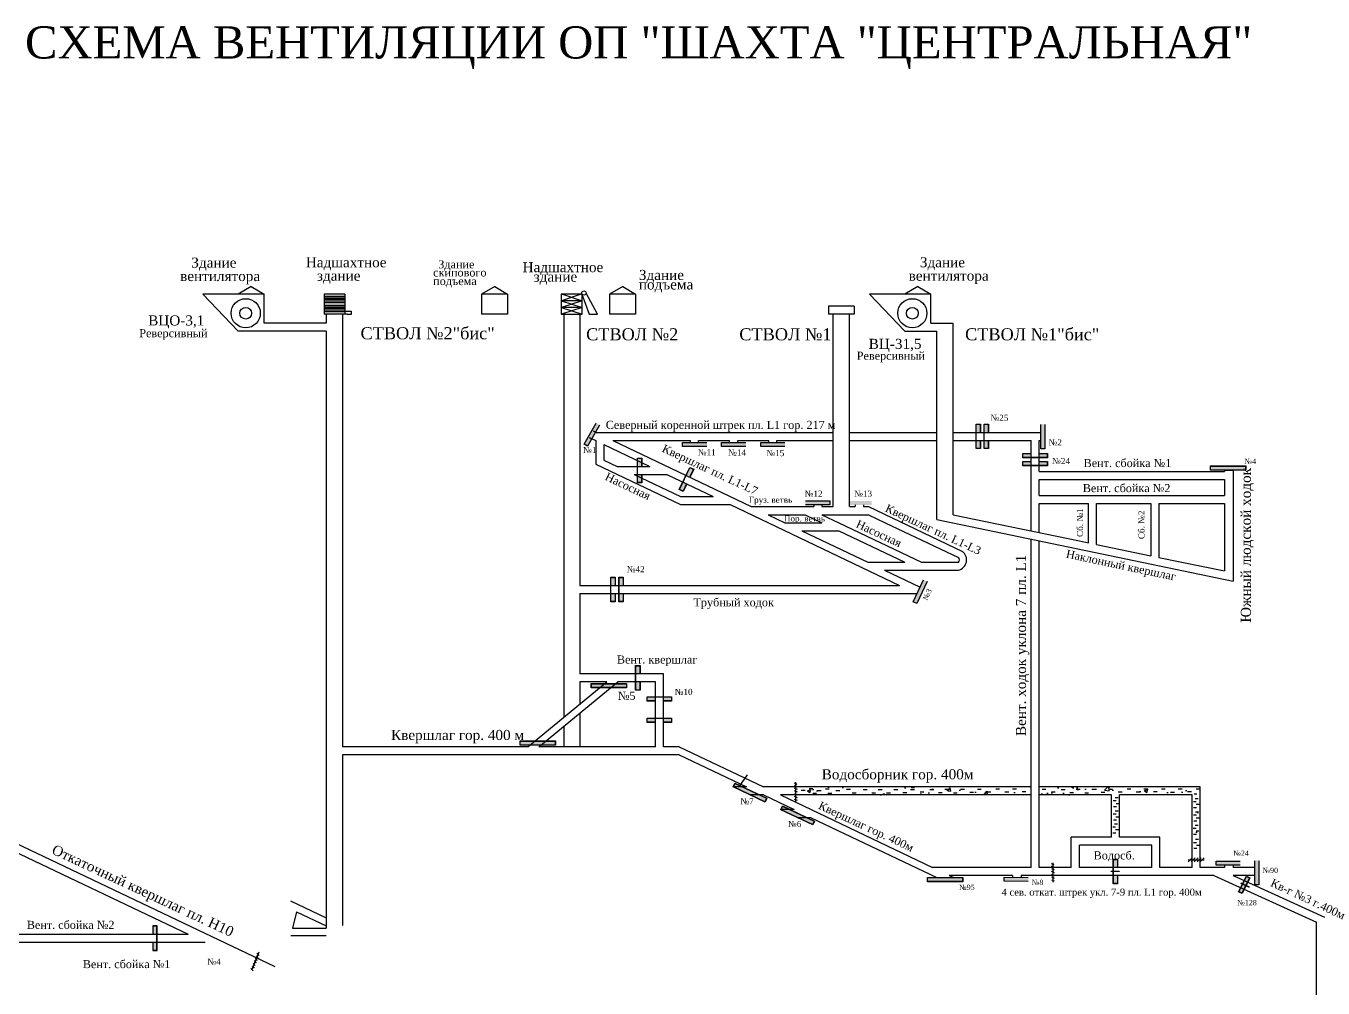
# Model space of a CAD drawing. Header units: millimetres. Extents: x -1215 to 289, y -425 to 439.
# Drawn here: x -702 to -58, y -39 to 439 of the extents above; entities that cross this region are included whole.
import ezdxf

# ---------------------------------------------------------------- set-up
doc = ezdxf.new("R2010")
doc.units = ezdxf.units.MM
for name, color, linetype in [('Двери', 7, 'Continuous'), ('название', 1, 'Continuous'), ('Номера перемычек', 7, 'Continuous'), ('Перемычки 01', 7, 'Continuous')]:
    doc.layers.add(name, color=color, linetype=linetype)
doc.styles.get("Standard").update_dxf_attribs({"font": 'TIMES.TTF', "height": 10})

msp = doc.modelspace()

# ---------------------------------------------------------------- hatches: boundary and pattern name
h = msp.add_hatch()
h.set_pattern_fill('AR-CONC', scale=0.1, style=0)
h.paths.add_polyline_path([(-202.56, 56.89), (-202.56, 60.89), (-316.53, 60.89), (-316.53, 57.39), (-316.03, 56.89)])
h.paths.add_polyline_path([(-162.56, 56.89), (-158.56, 56.89), (-122.56, 56.89), (-122.56, 24.73), (-119.06, 24.73), (-118.56, 25.23), (-118.56, 60.89), (-198.56, 60.89), (-198.56, 56.89)])
h = msp.add_hatch(color=256)
h.paths.add_polyline_path([(-158.74, 19.08), (-161.66, 19.08), (-161.66, 18.91), (-158.74, 18.91)])
h.paths.add_polyline_path([(-161.76, 19.08), (-162.7, 19.08), (-162.7, 18.91), (-161.76, 18.91)])
h = msp.add_hatch(color=256)
h.paths.add_polyline_path([(-93.95, 15.79), (-95.63, 16.62), (-99.46, 8.84), (-97.77, 8.02)])
h.paths.add_polyline_path([(-94.12, 15.74), (-95.57, 16.45), (-99.29, 8.9), (-97.83, 8.18)], flags=16)
for points in [[(-98.41, 13.23), (-98.47, 13.09), (-96.36, 12.11), (-96.3, 12.24)], [(-94.23, 11.12), (-94.17, 11.25), (-96.21, 12.2), (-96.27, 12.07)]]:
    msp.add_hatch(color=256).paths.add_polyline_path(points)
at = {"layer": 'Двери'}
h = msp.add_hatch(color=256, dxfattribs=at)
h.paths.add_polyline_path([(-227.68, 237.09), (-227.68, 241.19), (-229.88, 241.19), (-229.88, 237.09), (-229.78, 237.09), (-229.78, 241.09), (-227.78, 241.09), (-227.78, 237.09)])
h.paths.add_polyline_path([(-229.78, 233.09), (-229.78, 237.09), (-229.88, 237.09), (-229.88, 233.09)])
h.paths.add_polyline_path([(-227.68, 228.99), (-227.68, 233.09), (-227.78, 233.09), (-227.78, 229.09), (-229.78, 229.09), (-229.78, 233.09), (-229.88, 233.09), (-229.88, 228.99)])
h = msp.add_hatch(color=3, dxfattribs=at)
h.paths.add_polyline_path([(-227.78, 241.09), (-229.78, 241.09), (-229.78, 237.09), (-227.78, 237.09)])
h.paths.add_polyline_path([(-229.78, 229.09), (-227.78, 229.09), (-227.78, 233.09), (-229.78, 233.09)])
h = msp.add_hatch(color=256, dxfattribs=at)
h.paths.add_polyline_path([(-223.68, 237.09), (-223.68, 241.19), (-225.88, 241.19), (-225.88, 237.09), (-225.78, 237.09), (-225.78, 241.09), (-223.78, 241.09), (-223.78, 237.09)])
h.paths.add_polyline_path([(-225.78, 233.09), (-225.78, 237.09), (-225.88, 237.09), (-225.88, 233.09)])
h.paths.add_polyline_path([(-223.68, 228.99), (-223.68, 233.09), (-223.78, 233.09), (-223.78, 229.09), (-225.78, 229.09), (-225.78, 233.09), (-225.88, 233.09), (-225.88, 228.99)])
h = msp.add_hatch(color=3, dxfattribs=at)
h.paths.add_polyline_path([(-223.78, 241.09), (-225.78, 241.09), (-225.78, 237.09), (-223.78, 237.09)])
h.paths.add_polyline_path([(-225.78, 229.09), (-223.78, 229.09), (-223.78, 233.09), (-225.78, 233.09)])
h = msp.add_hatch(color=256, dxfattribs=at)
h.paths.add_polyline_path([(-202.56, 226.66), (-206.66, 226.66), (-206.66, 224.46), (-202.56, 224.46), (-202.56, 224.56), (-206.56, 224.56), (-206.56, 226.56), (-202.56, 226.56)])
h.paths.add_polyline_path([(-198.56, 224.56), (-202.56, 224.56), (-202.56, 224.46), (-198.56, 224.46)])
h.paths.add_polyline_path([(-194.46, 226.66), (-198.56, 226.66), (-198.56, 226.56), (-194.56, 226.56), (-194.56, 224.56), (-198.56, 224.56), (-198.56, 224.46), (-194.46, 224.46)])
h = msp.add_hatch(color=3, dxfattribs=at)
h.paths.add_polyline_path([(-206.56, 226.56), (-206.56, 224.56), (-202.56, 224.56), (-202.56, 226.56)])
h.paths.add_polyline_path([(-194.56, 224.56), (-194.56, 226.56), (-198.56, 226.56), (-198.56, 224.56)])
h = msp.add_hatch(color=256, dxfattribs=at)
h.paths.add_polyline_path([(-395.87, 220.18), (-395.87, 224.28), (-398.07, 224.28), (-398.07, 220.18), (-397.97, 220.18), (-397.97, 224.18), (-395.97, 224.18), (-395.97, 220.18)])
h.paths.add_polyline_path([(-397.97, 216.18), (-397.97, 220.18), (-398.07, 220.18), (-398.07, 216.18)])
h.paths.add_polyline_path([(-395.87, 212.08), (-395.87, 216.18), (-395.97, 216.18), (-395.97, 212.18), (-397.97, 212.18), (-397.97, 216.18), (-398.07, 216.18), (-398.07, 212.08)])
h = msp.add_hatch(color=3, dxfattribs=at)
h.paths.add_polyline_path([(-395.97, 224.18), (-397.97, 224.18), (-397.97, 220.18), (-395.97, 220.18)])
h.paths.add_polyline_path([(-397.97, 212.18), (-395.97, 212.18), (-395.97, 216.18), (-397.97, 216.18)])
h = msp.add_hatch(color=256, dxfattribs=at)
h.paths.add_polyline_path([(-371.84, 215.05), (-370.07, 218.75), (-372.06, 219.7), (-373.82, 216), (-373.73, 215.95), (-372.01, 219.57), (-370.21, 218.7), (-371.93, 215.09)])
h.paths.add_polyline_path([(-375.46, 212.34), (-373.73, 215.95), (-373.82, 216), (-375.55, 212.39)])
h.paths.add_polyline_path([(-375.33, 207.74), (-373.56, 211.44), (-373.65, 211.48), (-375.37, 207.87), (-377.18, 208.73), (-375.46, 212.34), (-375.55, 212.39), (-377.31, 208.69)])
h = msp.add_hatch(color=3, dxfattribs=at)
h.paths.add_polyline_path([(-370.21, 218.7), (-372.01, 219.57), (-373.73, 215.95), (-371.93, 215.09)])
h.paths.add_polyline_path([(-377.18, 208.73), (-375.37, 207.87), (-373.65, 211.48), (-375.46, 212.34)])
h = msp.add_hatch(color=256, dxfattribs=at)
h.paths.add_polyline_path([(-202.56, 222.66), (-206.66, 222.66), (-206.66, 220.46), (-202.56, 220.46), (-202.56, 220.56), (-206.56, 220.56), (-206.56, 222.56), (-202.56, 222.56)])
h.paths.add_polyline_path([(-198.56, 220.56), (-202.56, 220.56), (-202.56, 220.46), (-198.56, 220.46)])
h.paths.add_polyline_path([(-194.46, 222.66), (-198.56, 222.66), (-198.56, 222.56), (-194.56, 222.56), (-194.56, 220.56), (-198.56, 220.56), (-198.56, 220.46), (-194.46, 220.46)])
h = msp.add_hatch(color=3, dxfattribs=at)
h.paths.add_polyline_path([(-206.56, 222.56), (-206.56, 220.56), (-202.56, 220.56), (-202.56, 222.56)])
h.paths.add_polyline_path([(-194.56, 220.56), (-194.56, 222.56), (-198.56, 222.56), (-198.56, 220.56)])
h = msp.add_hatch(color=256, dxfattribs=at)
h.paths.add_polyline_path([(-409.05, 161.08), (-409.05, 165.18), (-411.25, 165.18), (-411.25, 161.08), (-411.15, 161.08), (-411.15, 165.08), (-409.15, 165.08), (-409.15, 161.08)])
h.paths.add_polyline_path([(-411.15, 157.08), (-411.15, 161.08), (-411.25, 161.08), (-411.25, 157.08)])
h.paths.add_polyline_path([(-409.05, 152.98), (-409.05, 157.08), (-409.15, 157.08), (-409.15, 153.08), (-411.15, 153.08), (-411.15, 157.08), (-411.25, 157.08), (-411.25, 152.98)])
h = msp.add_hatch(color=256, dxfattribs=at)
h.paths.add_polyline_path([(-409.05, 161.03), (-409.05, 165.13), (-411.25, 165.13), (-411.25, 161.03), (-411.15, 161.03), (-411.15, 165.03), (-409.15, 165.03), (-409.15, 161.03)])
h.paths.add_polyline_path([(-411.15, 157.03), (-411.15, 161.03), (-411.25, 161.03), (-411.25, 157.03)])
h.paths.add_polyline_path([(-409.05, 152.93), (-409.05, 157.03), (-409.15, 157.03), (-409.15, 153.03), (-411.15, 153.03), (-411.15, 157.03), (-411.25, 157.03), (-411.25, 152.93)])
h = msp.add_hatch(color=3, dxfattribs=at)
h.paths.add_polyline_path([(-409.15, 165.08), (-411.15, 165.08), (-411.15, 161.08), (-409.15, 161.08)])
h.paths.add_polyline_path([(-411.15, 153.08), (-409.15, 153.08), (-409.15, 157.08), (-411.15, 157.08)])
h = msp.add_hatch(color=3, dxfattribs=at)
h.paths.add_polyline_path([(-409.15, 165.03), (-411.15, 165.03), (-411.15, 161.03), (-409.15, 161.03)])
h.paths.add_polyline_path([(-411.15, 153.03), (-409.15, 153.03), (-409.15, 157.03), (-411.15, 157.03)])
h = msp.add_hatch(color=256, dxfattribs=at)
h.paths.add_polyline_path([(-405.05, 161.08), (-405.05, 165.18), (-407.25, 165.18), (-407.25, 161.08), (-407.15, 161.08), (-407.15, 165.08), (-405.15, 165.08), (-405.15, 161.08)])
h.paths.add_polyline_path([(-407.15, 157.08), (-407.15, 161.08), (-407.25, 161.08), (-407.25, 157.08)])
h.paths.add_polyline_path([(-405.05, 152.98), (-405.05, 157.08), (-405.15, 157.08), (-405.15, 153.08), (-407.15, 153.08), (-407.15, 157.08), (-407.25, 157.08), (-407.25, 152.98)])
h = msp.add_hatch(color=256, dxfattribs=at)
h.paths.add_polyline_path([(-405.05, 161.03), (-405.05, 165.13), (-407.25, 165.13), (-407.25, 161.03), (-407.15, 161.03), (-407.15, 165.03), (-405.15, 165.03), (-405.15, 161.03)])
h.paths.add_polyline_path([(-407.15, 157.03), (-407.15, 161.03), (-407.25, 161.03), (-407.25, 157.03)])
h.paths.add_polyline_path([(-405.05, 152.93), (-405.05, 157.03), (-405.15, 157.03), (-405.15, 153.03), (-407.15, 153.03), (-407.15, 157.03), (-407.25, 157.03), (-407.25, 152.93)])
h = msp.add_hatch(color=3, dxfattribs=at)
h.paths.add_polyline_path([(-405.15, 165.08), (-407.15, 165.08), (-407.15, 161.08), (-405.15, 161.08)])
h.paths.add_polyline_path([(-407.15, 153.08), (-405.15, 153.08), (-405.15, 157.08), (-407.15, 157.08)])
h = msp.add_hatch(color=3, dxfattribs=at)
h.paths.add_polyline_path([(-405.15, 165.03), (-407.15, 165.03), (-407.15, 161.03), (-405.15, 161.03)])
h.paths.add_polyline_path([(-407.15, 153.03), (-405.15, 153.03), (-405.15, 157.03), (-407.15, 157.03)])
h = msp.add_hatch(color=256, dxfattribs=at)
h.paths.add_polyline_path([(-396.72, 117.06), (-396.72, 121.16), (-398.92, 121.16), (-398.92, 117.06), (-398.82, 117.06), (-398.82, 121.06), (-396.82, 121.06), (-396.82, 117.06)])
h.paths.add_polyline_path([(-398.82, 113.06), (-398.82, 117.06), (-398.92, 117.06), (-398.92, 113.06)])
h.paths.add_polyline_path([(-396.72, 108.96), (-396.72, 113.06), (-396.82, 113.06), (-396.82, 109.06), (-398.82, 109.06), (-398.82, 113.06), (-398.92, 113.06), (-398.92, 108.96)])
h = msp.add_hatch(color=3, dxfattribs=at)
h.paths.add_polyline_path([(-396.82, 121.06), (-398.82, 121.06), (-398.82, 117.06), (-396.82, 117.06)])
h.paths.add_polyline_path([(-398.82, 109.06), (-396.82, 109.06), (-396.82, 113.06), (-398.82, 113.06)])
h = msp.add_hatch(color=256, dxfattribs=at)
h.paths.add_polyline_path([(-385.13, 103.52), (-381.03, 103.52), (-381.03, 105.72), (-385.13, 105.72), (-385.13, 105.62), (-381.13, 105.62), (-381.13, 103.62), (-385.13, 103.62)])
h.paths.add_polyline_path([(-389.13, 105.62), (-385.13, 105.62), (-385.13, 105.72), (-389.13, 105.72)])
h.paths.add_polyline_path([(-393.23, 103.52), (-389.13, 103.52), (-389.13, 103.62), (-393.13, 103.62), (-393.13, 105.62), (-389.13, 105.62), (-389.13, 105.72), (-393.23, 105.72)])
h = msp.add_hatch(color=3, dxfattribs=at)
h.paths.add_polyline_path([(-381.13, 103.62), (-381.13, 105.62), (-385.13, 105.62), (-385.13, 103.62)])
h.paths.add_polyline_path([(-393.13, 105.62), (-393.13, 103.62), (-389.13, 103.62), (-389.13, 105.62)])
h = msp.add_hatch(color=256, dxfattribs=at)
h.paths.add_polyline_path([(-385.13, 92.92), (-381.03, 92.92), (-381.03, 95.12), (-385.13, 95.12), (-385.13, 95.02), (-381.13, 95.02), (-381.13, 93.02), (-385.13, 93.02)])
h.paths.add_polyline_path([(-389.13, 95.02), (-385.13, 95.02), (-385.13, 95.12), (-389.13, 95.12)])
h.paths.add_polyline_path([(-393.23, 92.92), (-389.13, 92.92), (-389.13, 93.02), (-393.13, 93.02), (-393.13, 95.02), (-389.13, 95.02), (-389.13, 95.12), (-393.23, 95.12)])
h = msp.add_hatch(color=3, dxfattribs=at)
h.paths.add_polyline_path([(-381.13, 93.02), (-381.13, 95.02), (-385.13, 95.02), (-385.13, 93.02)])
h.paths.add_polyline_path([(-393.13, 95.02), (-393.13, 93.02), (-389.13, 93.02), (-389.13, 95.02)])
h = msp.add_hatch(color=256, dxfattribs=at)
h.paths.add_polyline_path([(-159.56, 20.86), (-159.56, 24.96), (-161.76, 24.96), (-161.76, 20.86), (-161.66, 20.86), (-161.66, 24.86), (-159.66, 24.86), (-159.66, 20.86)])
h.paths.add_polyline_path([(-161.66, 16.86), (-161.66, 20.86), (-161.76, 20.86), (-161.76, 16.86)])
h.paths.add_polyline_path([(-159.56, 12.76), (-159.56, 16.86), (-159.66, 16.86), (-159.66, 12.86), (-161.66, 12.86), (-161.66, 16.86), (-161.76, 16.86), (-161.76, 12.76)])
h = msp.add_hatch(color=3, dxfattribs=at)
h.paths.add_polyline_path([(-159.66, 24.86), (-161.66, 24.86), (-161.66, 20.86), (-159.66, 20.86)])
h.paths.add_polyline_path([(-161.66, 12.86), (-159.66, 12.86), (-159.66, 16.86), (-161.66, 16.86)])
h = msp.add_hatch(color=256, dxfattribs=at)
h.paths.add_polyline_path([(-638.72, -12.29), (-638.72, -8.19), (-636.52, -8.19), (-636.52, -12.29), (-636.62, -12.29), (-636.62, -8.29), (-638.62, -8.29), (-638.62, -12.29)])
h.paths.add_polyline_path([(-636.62, -16.29), (-636.62, -12.29), (-636.52, -12.29), (-636.52, -16.29)])
h.paths.add_polyline_path([(-638.72, -20.39), (-638.72, -16.29), (-638.62, -16.29), (-638.62, -20.29), (-636.62, -20.29), (-636.62, -16.29), (-636.52, -16.29), (-636.52, -20.39)])
h = msp.add_hatch(color=3, dxfattribs=at)
h.paths.add_polyline_path([(-638.62, -8.29), (-636.62, -8.29), (-636.62, -12.29), (-638.62, -12.29)])
h.paths.add_polyline_path([(-636.62, -20.29), (-638.62, -20.29), (-638.62, -16.29), (-636.62, -16.29)])
at = {"layer": 'Перемычки 01'}
h = msp.add_hatch(color=256, dxfattribs=at)
h.paths.add_polyline_path([(-422.76, 230.14), (-420.72, 233.7), (-420.81, 233.75), (-422.8, 230.28), (-424.53, 231.27), (-422.54, 234.75), (-422.63, 234.79), (-424.67, 231.24)])
h.paths.add_polyline_path([(-420.81, 233.75), (-420.72, 233.7), (-416.69, 240.73), (-418.6, 241.82), (-422.63, 234.79), (-422.54, 234.75), (-418.56, 241.69), (-416.83, 240.69)])
h = msp.add_hatch(color=3, dxfattribs=at)
h.paths.add_polyline_path([(-424.53, 231.27), (-422.8, 230.28), (-420.81, 233.75), (-422.54, 234.75)])
h.paths.add_polyline_path([(-418.82, 237.22), (-420.55, 238.22), (-422.54, 234.75), (-420.81, 233.75)])
h.paths.add_polyline_path([(-418.82, 237.22), (-416.83, 240.69), (-418.56, 241.69), (-420.55, 238.22)])
h = msp.add_hatch(color=256, dxfattribs=at)
h.paths.add_polyline_path([(-195.62, 228.87), (-195.62, 232.97), (-195.72, 232.97), (-195.72, 228.97), (-197.72, 228.97), (-197.72, 232.97), (-197.82, 232.97), (-197.82, 228.87)])
h.paths.add_polyline_path([(-195.72, 232.97), (-195.62, 232.97), (-195.62, 241.07), (-197.82, 241.07), (-197.82, 232.97), (-197.72, 232.97), (-197.72, 240.97), (-195.72, 240.97)])
h = msp.add_hatch(color=3, dxfattribs=at)
h.paths.add_polyline_path([(-197.72, 228.97), (-195.72, 228.97), (-195.72, 232.97), (-197.72, 232.97)])
h.paths.add_polyline_path([(-195.72, 236.97), (-197.72, 236.97), (-197.72, 232.97), (-195.72, 232.97)])
h.paths.add_polyline_path([(-195.72, 236.97), (-195.72, 240.97), (-197.72, 240.97), (-197.72, 236.97)])
h = msp.add_hatch(color=256, dxfattribs=at)
h.paths.add_polyline_path([(-375.74, 229.97), (-371.64, 229.97), (-371.64, 230.07), (-375.64, 230.07), (-375.64, 232.07), (-371.64, 232.07), (-371.64, 232.17), (-375.74, 232.17)])
h.paths.add_polyline_path([(-371.64, 230.07), (-371.64, 229.97), (-363.54, 229.97), (-363.54, 232.17), (-371.64, 232.17), (-371.64, 232.07), (-363.64, 232.07), (-363.64, 230.07)])
h = msp.add_hatch(color=3, dxfattribs=at)
h.paths.add_polyline_path([(-375.64, 232.07), (-375.64, 230.07), (-371.64, 230.07), (-371.64, 232.07)])
h.paths.add_polyline_path([(-367.64, 230.07), (-367.64, 232.07), (-371.64, 232.07), (-371.64, 230.07)])
h.paths.add_polyline_path([(-367.64, 230.07), (-363.64, 230.07), (-363.64, 232.07), (-367.64, 232.07)])
h = msp.add_hatch(color=256, dxfattribs=at)
h.paths.add_polyline_path([(-356.33, 229.97), (-352.23, 229.97), (-352.23, 230.07), (-356.23, 230.07), (-356.23, 232.07), (-352.23, 232.07), (-352.23, 232.17), (-356.33, 232.17)])
h.paths.add_polyline_path([(-352.23, 230.07), (-352.23, 229.97), (-344.13, 229.97), (-344.13, 232.17), (-352.23, 232.17), (-352.23, 232.07), (-344.23, 232.07), (-344.23, 230.07)])
h = msp.add_hatch(color=3, dxfattribs=at)
h.paths.add_polyline_path([(-356.23, 232.07), (-356.23, 230.07), (-352.23, 230.07), (-352.23, 232.07)])
h.paths.add_polyline_path([(-348.23, 230.07), (-348.23, 232.07), (-352.23, 232.07), (-352.23, 230.07)])
h.paths.add_polyline_path([(-348.23, 230.07), (-344.23, 230.07), (-344.23, 232.07), (-348.23, 232.07)])
h = msp.add_hatch(color=256, dxfattribs=at)
h.paths.add_polyline_path([(-336.92, 229.97), (-332.82, 229.97), (-332.82, 230.07), (-336.82, 230.07), (-336.82, 232.07), (-332.82, 232.07), (-332.82, 232.17), (-336.92, 232.17)])
h.paths.add_polyline_path([(-332.82, 230.07), (-332.82, 229.97), (-324.72, 229.97), (-324.72, 232.17), (-332.82, 232.17), (-332.82, 232.07), (-324.82, 232.07), (-324.82, 230.07)])
h = msp.add_hatch(color=3, dxfattribs=at)
h.paths.add_polyline_path([(-336.82, 232.07), (-336.82, 230.07), (-332.82, 230.07), (-332.82, 232.07)])
h.paths.add_polyline_path([(-328.82, 230.07), (-328.82, 232.07), (-332.82, 232.07), (-332.82, 230.07)])
h.paths.add_polyline_path([(-328.82, 230.07), (-324.82, 230.07), (-324.82, 232.07), (-328.82, 232.07)])
h = msp.add_hatch(color=256, dxfattribs=at)
h.paths.add_polyline_path([(-113.5, 220.37), (-113.5, 218.22), (-95.9, 218.22), (-95.9, 220.37)])
h.paths.add_polyline_path([(-96.02, 220.25), (-96.02, 218.35), (-113.37, 218.35), (-113.37, 220.25)], flags=16)
for points in [[(-113.37, 220.25), (-113.37, 218.35), (-96.02, 218.35), (-96.02, 220.25)], [(-420.87, 112.17), (-420.87, 110.27), (-403.53, 110.27), (-403.53, 112.17)], [(-456.19, 83.61), (-456.19, 81.71), (-438.84, 81.71), (-438.84, 83.61)], [(-349.57, 62.66), (-350.38, 60.95), (-334.7, 53.53), (-333.89, 55.25)], [(-325.9, 51.28), (-326.71, 49.57), (-311.03, 42.15), (-310.22, 43.86)], [(-253.9, 15.84), (-253.9, 13.94), (-236.56, 13.94), (-236.56, 15.84)], [(-99.29, 8.9), (-97.83, 8.18), (-94.12, 15.74), (-95.57, 16.45)]]:
    msp.add_hatch(color=3, dxfattribs=at).paths.add_polyline_path(points)
h = msp.add_hatch(color=256, dxfattribs=at)
h.paths.add_polyline_path([(-302.39, 203.11), (-306.49, 203.11), (-306.49, 203.01), (-302.49, 203.01), (-302.49, 201.01), (-306.49, 201.01), (-306.49, 200.91), (-302.39, 200.91)])
h.paths.add_polyline_path([(-306.49, 203.01), (-306.49, 203.11), (-314.59, 203.11), (-314.59, 200.91), (-306.49, 200.91), (-306.49, 201.01), (-314.49, 201.01), (-314.49, 203.01)])
h = msp.add_hatch(color=3, dxfattribs=at)
h.paths.add_polyline_path([(-302.49, 201.01), (-302.49, 203.01), (-306.49, 203.01), (-306.49, 201.01)])
h.paths.add_polyline_path([(-310.49, 203.01), (-310.49, 201.01), (-306.49, 201.01), (-306.49, 203.01)])
h.paths.add_polyline_path([(-310.49, 203.01), (-314.49, 203.01), (-314.49, 201.01), (-310.49, 201.01)])
h = msp.add_hatch(color=256, dxfattribs=at)
h.paths.add_polyline_path([(-281.65, 203), (-285.31, 203), (-285.31, 202.91), (-281.74, 202.91), (-281.74, 201.13), (-285.31, 201.13), (-285.31, 201.04), (-281.65, 201.04)])
h.paths.add_polyline_path([(-285.31, 202.91), (-285.31, 203), (-292.52, 203), (-292.52, 201.04), (-285.31, 201.04), (-285.31, 201.13), (-292.43, 201.13), (-292.43, 202.91)])
h = msp.add_hatch(color=3, dxfattribs=at)
h.paths.add_polyline_path([(-281.76, 201.13), (-281.76, 202.91), (-285.32, 202.91), (-285.32, 201.13)])
h.paths.add_polyline_path([(-288.88, 202.91), (-288.88, 201.13), (-285.32, 201.13), (-285.32, 202.91)])
h.paths.add_polyline_path([(-288.88, 202.91), (-292.45, 202.91), (-292.45, 201.13), (-288.88, 201.13)])
h = msp.add_hatch(color=256, dxfattribs=at)
h.paths.add_polyline_path([(-259.14, 151.88), (-257.44, 155.61), (-257.53, 155.65), (-259.19, 152.01), (-261.01, 152.84), (-259.35, 156.48), (-259.44, 156.52), (-261.14, 152.79)])
h.paths.add_polyline_path([(-257.53, 155.65), (-257.44, 155.61), (-254.07, 162.98), (-256.08, 163.89), (-259.44, 156.52), (-259.35, 156.48), (-256.03, 163.76), (-254.21, 162.93)])
h = msp.add_hatch(color=3, dxfattribs=at)
h.paths.add_polyline_path([(-261.01, 152.84), (-259.19, 152.01), (-257.53, 155.65), (-259.35, 156.48)])
h.paths.add_polyline_path([(-255.87, 159.29), (-257.69, 160.12), (-259.35, 156.48), (-257.53, 155.65)])
h.paths.add_polyline_path([(-255.87, 159.29), (-254.21, 162.93), (-256.03, 163.76), (-257.69, 160.12)])
h = msp.add_hatch(color=256, dxfattribs=at)
h.paths.add_polyline_path([(-421, 112.29), (-421, 110.14), (-403.4, 110.14), (-403.4, 112.29)])
h.paths.add_polyline_path([(-403.53, 112.17), (-403.53, 110.27), (-420.87, 110.27), (-420.87, 112.17)], flags=16)
h = msp.add_hatch(color=256, dxfattribs=at)
h.paths.add_polyline_path([(-456.32, 83.74), (-456.32, 81.59), (-438.72, 81.59), (-438.72, 83.74)])
h.paths.add_polyline_path([(-438.84, 83.61), (-438.84, 81.71), (-456.19, 81.71), (-456.19, 83.61)], flags=16)
h = msp.add_hatch(color=256, dxfattribs=at)
h.paths.add_polyline_path([(-349.63, 62.83), (-350.55, 60.89), (-334.64, 53.36), (-333.72, 55.31)])
h.paths.add_polyline_path([(-333.89, 55.25), (-334.7, 53.53), (-350.38, 60.95), (-349.57, 62.66)], flags=16)
h = msp.add_hatch(color=256, dxfattribs=at)
h.paths.add_polyline_path([(-325.96, 51.45), (-326.88, 49.5), (-310.97, 41.98), (-310.05, 43.92)])
h.paths.add_polyline_path([(-310.22, 43.86), (-311.03, 42.15), (-326.71, 49.57), (-325.9, 51.28)], flags=16)
h = msp.add_hatch(color=256, dxfattribs=at)
h.paths.add_polyline_path([(-110.77, 21.85), (-106.67, 21.85), (-106.67, 21.95), (-110.67, 21.95), (-110.67, 23.95), (-106.67, 23.95), (-106.67, 24.05), (-110.77, 24.05)])
h.paths.add_polyline_path([(-106.67, 21.95), (-106.67, 21.85), (-98.57, 21.84), (-98.57, 24.04), (-106.67, 24.05), (-106.67, 23.95), (-98.67, 23.94), (-98.67, 21.94)])
h = msp.add_hatch(color=3, dxfattribs=at)
h.paths.add_polyline_path([(-110.67, 23.95), (-110.67, 21.95), (-106.67, 21.95), (-106.67, 23.95)])
h.paths.add_polyline_path([(-102.67, 21.94), (-102.67, 23.94), (-106.67, 23.95), (-106.67, 21.95)])
h.paths.add_polyline_path([(-102.67, 21.94), (-98.67, 21.94), (-98.67, 23.94), (-102.67, 23.94)])
h = msp.add_hatch(color=256, dxfattribs=at)
h.paths.add_polyline_path([(-89.26, 12.14), (-89.26, 16.24), (-89.36, 16.24), (-89.36, 12.24), (-91.36, 12.24), (-91.36, 16.24), (-91.46, 16.24), (-91.46, 12.14)])
h.paths.add_polyline_path([(-89.36, 16.24), (-89.26, 16.24), (-89.26, 24.34), (-91.46, 24.34), (-91.46, 16.24), (-91.36, 16.24), (-91.36, 24.24), (-89.36, 24.24)])
h = msp.add_hatch(color=3, dxfattribs=at)
h.paths.add_polyline_path([(-91.36, 12.24), (-89.36, 12.24), (-89.36, 16.24), (-91.36, 16.24)])
h.paths.add_polyline_path([(-89.36, 20.24), (-91.36, 20.24), (-91.36, 16.24), (-89.36, 16.24)])
h.paths.add_polyline_path([(-89.36, 20.24), (-89.36, 24.24), (-91.36, 24.24), (-91.36, 20.24)])
h = msp.add_hatch(color=256, dxfattribs=at)
h.paths.add_polyline_path([(-254.03, 15.97), (-254.03, 13.82), (-236.43, 13.82), (-236.43, 15.97)])
h.paths.add_polyline_path([(-236.56, 15.84), (-236.56, 13.94), (-253.9, 13.94), (-253.9, 15.84)], flags=16)
h = msp.add_hatch(color=256, dxfattribs=at)
h.paths.add_polyline_path([(-216.06, 13.89), (-211.96, 13.88), (-211.96, 13.98), (-215.96, 13.99), (-215.96, 15.99), (-211.96, 15.98), (-211.96, 16.08), (-216.06, 16.09)])
h.paths.add_polyline_path([(-211.96, 13.98), (-211.96, 13.88), (-203.86, 13.87), (-203.86, 16.07), (-211.96, 16.08), (-211.96, 15.98), (-203.96, 15.97), (-203.96, 13.97)])
h = msp.add_hatch(color=3, dxfattribs=at)
h.paths.add_polyline_path([(-215.96, 15.99), (-215.96, 13.99), (-211.96, 13.98), (-211.96, 15.98)])
h.paths.add_polyline_path([(-207.96, 13.98), (-207.96, 15.98), (-211.96, 15.98), (-211.96, 13.98)])
h.paths.add_polyline_path([(-207.96, 13.98), (-203.96, 13.97), (-203.96, 15.97), (-207.96, 15.98)])

# ---------------------------------------------------------------- linework, layer by layer
for p, q in [((-589.77, 309.59), (-596.27, 305.82)), ((-589.77, 309.59), (-583.42, 305.82)), ((-468.91, 309.59), (-475.41, 305.82)), ((-468.91, 309.59), (-462.56, 305.82)), ((-405.33, 309.59), (-411.83, 305.82)), ((-405.33, 309.59), (-398.98, 305.82)), ((-258.72, 309.59), (-265.22, 305.82)), ((-258.72, 309.59), (-252.37, 305.82)), ((-583.42, 305.82), (-613.81, 305.82)), ((-613.81, 305.82), (-596.27, 287.32)), ((-583.42, 305.82), (-596.27, 305.82)), ((-583.42, 291.32), (-583.42, 305.82)), ((-543.46, 304.67), (-553.71, 304.67)), ((-543.46, 303.84), (-553.71, 303.84)), ((-543.46, 303.1), (-553.71, 303.1)), ((-543.41, 305.82), (-553.67, 305.82)), ((-553.67, 305.82), (-553.67, 295.82)), ((-543.41, 305.82), (-543.41, 295.82)), ((-462.56, 305.82), (-475.41, 305.82)), ((-475.41, 305.82), (-475.41, 295.82)), ((-462.56, 305.82), (-462.56, 295.82)), ((-425.6, 305.82), (-435.86, 305.82)), ((-435.86, 305.82), (-435.86, 295.82)), ((-435.77, 305.84), (-425.52, 302.52)), ((-425.52, 305.84), (-435.77, 302.52)), ((-425.6, 305.82), (-425.6, 295.82)), ((-425.6, 305.82), (-422.04, 295.81)), ((-417.87, 295.81), (-423.56, 306.31)), ((-411.83, 305.82), (-411.83, 295.82)), ((-398.98, 305.82), (-411.83, 305.82)), ((-398.98, 305.82), (-398.98, 295.82)), ((-252.37, 305.82), (-282.76, 305.82)), ((-282.76, 305.82), (-265.22, 287.32)), ((-252.37, 305.82), (-265.22, 305.82)), ((-252.37, 291.32), (-252.37, 305.82)), ((-543.46, 302.26), (-553.71, 302.26)), ((-543.46, 301.52), (-553.71, 301.52)), ((-543.46, 300.14), (-553.71, 300.14)), ((-543.46, 299.31), (-553.71, 299.31)), ((-543.46, 298.57), (-553.71, 298.57)), ((-543.46, 297.73), (-553.71, 297.73)), ((-543.46, 296.99), (-553.71, 296.99)), ((-540.05, 297.08), (-543.41, 297.08)), ((-540.05, 295.82), (-540.05, 297.08)), ((-425.52, 302.52), (-435.77, 302.52)), ((-425.52, 302.52), (-435.77, 299.18)), ((-435.77, 302.52), (-425.52, 299.18)), ((-425.52, 299.18), (-435.77, 299.18)), ((-435.77, 299.18), (-425.52, 295.84)), ((-425.52, 299.18), (-435.77, 295.84)), ((-290.33, 299.82), (-303.08, 299.82)), ((-303.08, 299.82), (-303.08, 295.82)), ((-290.33, 299.82), (-290.33, 295.82)), ((-552.56, 291.32), (-583.42, 291.32)), ((-556.56, 291.32), (-583.42, 291.32)), ((-542.21, 295.82), (-553.67, 295.82)), ((-553.67, 295.82), (-553.67, 295.82)), ((-552.56, 295.82), (-552.56, 291.32)), ((-544.56, 295.82), (-544.56, 80.89)), ((-542.21, 295.82), (-540.05, 295.82)), ((-462.56, 295.82), (-475.41, 295.82)), ((-475.41, 295.82), (-475.41, 295.82)), ((-435.86, 295.82), (-435.86, 295.82)), ((-435.86, 295.82), (-425.6, 295.82)), ((-434.56, 295.82), (-434.56, 95.59)), ((-426.56, 295.82), (-426.56, 161.03)), ((-422.04, 295.81), (-417.87, 295.81)), ((-398.98, 295.82), (-411.83, 295.82)), ((-411.83, 295.82), (-411.83, 295.82)), ((-290.5, 295.82), (-303.08, 295.82)), ((-290.33, 295.82), (-303.08, 295.82)), ((-300.74, 200.18), (-300.74, 295.82)), ((-292.74, 200.18), (-292.74, 295.82)), ((-252.37, 291.32), (-241.26, 291.32)), ((-241.26, 196.07), (-241.26, 291.32)), ((-552.56, 287.32), (-596.27, 287.32)), ((-552.56, 287.32), (-596.27, 287.32)), ((-552.56, 287.32), (-552.56, -9.34)), ((-265.22, 287.32), (-249.26, 287.32)), ((-249.26, 193.73), (-249.26, 287.32)), ((-421.94, 234.56), (-418.63, 232.97)), ((-420.06, 237.84), (-418.51, 237.09)), ((-418.63, 232.97), (-418.63, 221.23)), ((-418.51, 237.09), (-300.74, 237.09)), ((-410.17, 233.09), (-371.64, 233.09)), ((-410.17, 233.09), (-341.55, 200.18)), ((-371.64, 232.07), (-371.64, 233.09)), ((-367.64, 232.07), (-367.64, 233.09)), ((-367.64, 233.09), (-352.23, 233.09)), ((-352.23, 232.07), (-352.23, 233.09)), ((-348.23, 232.07), (-348.23, 233.09)), ((-348.23, 233.09), (-332.82, 233.09)), ((-332.82, 232.07), (-332.82, 233.09)), ((-328.82, 232.07), (-328.82, 233.09)), ((-328.82, 233.09), (-300.74, 233.09)), ((-292.74, 237.09), (-249.26, 237.09)), ((-292.74, 233.09), (-249.26, 233.09)), ((-241.26, 237.09), (-197.72, 237.09)), ((-241.26, 233.09), (-202.56, 233.09)), ((-202.56, 188.08), (-202.56, 233.09)), ((-198.56, 217.71), (-198.56, 233.09)), ((-198.56, 233.09), (-197.72, 233.09)), ((-414.63, 231.06), (-414.63, 223.32)), ((-414.63, 231.06), (-391.88, 220.18)), ((-418.63, 221.23), (-376.58, 201.18)), ((-414.63, 223.32), (-408.03, 220.18)), ((-408.03, 220.18), (-391.88, 220.18)), ((-399.65, 216.18), (-383.49, 216.18)), ((-399.65, 216.18), (-376.58, 205.18)), ((-383.49, 216.18), (-360.43, 205.18)), ((-198.56, 217.71), (-138.56, 217.71)), ((-198.56, 213.71), (-106.5, 213.71)), ((-198.56, 205.71), (-198.56, 213.71)), ((-138.56, 217.71), (-106.5, 217.71)), ((-106.57, 218.27), (-101.99, 218.27)), ((-106.5, 218.5), (-106.5, 217.71)), ((-106.5, 213.71), (-106.5, 205.71)), ((-102.13, 218.4), (-102.13, 163.17)), ((-198.56, 205.71), (-198.56, 208.18)), ((-106.5, 208.18), (-106.5, 205.71)), ((-376.58, 205.18), (-360.43, 205.18)), ((-376.58, 201.18), (-352.04, 201.18)), ((-352.04, 201.18), (-267.85, 161.03)), ((-341.55, 200.18), (-310.49, 200.18)), ((-310.49, 201.01), (-310.49, 200.18)), ((-306.49, 201.01), (-306.49, 200.18)), ((-306.49, 200.18), (-300.74, 200.18)), ((-292.74, 200.18), (-289.83, 200.18)), ((-289.83, 201.01), (-289.83, 200.18)), ((-285.83, 201.01), (-285.83, 200.18)), ((-285.83, 200.18), (-283.32, 200.18)), ((-283.32, 200.18), (-236.64, 177.92)), ((-198.56, 205.71), (-106.5, 205.71)), ((-198.56, 201.71), (-174, 201.71)), ((-198.56, 187.25), (-198.56, 201.71)), ((-174, 182.18), (-174, 201.72)), ((-170, 181.36), (-170, 201.71)), ((-170, 201.71), (-158.56, 201.71)), ((-158.56, 201.71), (-143.01, 201.71)), ((-143.01, 201.71), (-143.01, 175.78)), ((-139.01, 201.71), (-139.01, 174.95)), ((-139.01, 201.71), (-106.5, 201.71)), ((-106.5, 201.71), (-106.5, 168.24)), ((-333.17, 196.18), (-314.8, 196.18)), ((-333.17, 196.18), (-324.78, 192.18)), ((-314.8, 196.18), (-306.41, 192.18)), ((-306.41, 196.18), (-298.03, 192.18)), ((-306.41, 196.18), (-283.32, 196.18)), ((-283.32, 196.18), (-274.93, 192.18)), ((-249.26, 193.73), (-102.13, 163.17)), ((-241.26, 196.07), (-178.56, 183.12)), ((-202.56, 194.8), (-202.56, 196.18)), ((-198.56, 193.97), (-198.56, 196.18)), ((-324.78, 192.18), (-306.41, 192.18)), ((-316.39, 188.18), (-298.03, 188.18)), ((-316.39, 188.18), (-283.65, 172.56)), ((-298.03, 192.18), (-256.89, 172.56)), ((-298.03, 188.18), (-265.28, 172.56)), ((-274.93, 192.18), (-238.6, 174.85)), ((-202.56, 20.89), (-202.56, 184.03)), ((-198.56, 20.89), (-198.56, 183.2)), ((-178.56, 183.12), (-174, 182.18)), ((-170, 181.36), (-143.01, 175.78)), ((-139.01, 174.95), (-106.5, 168.24)), ((-283.65, 172.56), (-265.28, 172.56)), ((-275.26, 168.56), (-238.56, 168.56)), ((-275.26, 168.56), (-257.67, 160.17)), ((-256.89, 172.56), (-238.6, 172.56)), ((-426.56, 161.03), (-267.85, 161.03)), ((-426.56, 157.03), (-259.46, 157.03)), ((-426.56, 157.03), (-426.56, 117.06)), ((-426.56, 157.03), (-426.56, 155.18)), ((-259.46, 157.03), (-259.16, 156.89)), ((-385.13, 117.06), (-426.56, 117.06)), ((-385.13, 80.89), (-385.13, 117.06)), ((-452.5, 80.89), (-413.24, 113.06)), ((-446.96, 80.89), (-407.69, 113.06)), ((-426.56, 113.06), (-426.56, 102.14)), ((-413.24, 113.06), (-426.56, 113.06)), ((-389.13, 113.06), (-407.69, 113.06)), ((-389.13, 80.89), (-389.13, 113.06)), ((-426.56, 97.6), (-426.56, 80.89)), ((-426.56, 97.6), (-426.56, 94.96)), ((-434.56, 91.04), (-434.56, 80.89)), ((-434.56, 91.04), (-434.56, 90.62)), ((-452.5, 80.89), (-544.56, 80.89)), ((-389.13, 80.89), (-446.96, 80.89)), ((-377.34, 80.89), (-385.13, 80.89)), ((-377.34, 80.89), (-335.41, 60.89)), ((-377.34, 76.89), (-544.56, 76.89)), ((-544.56, 76.89), (-544.56, -7.94)), ((-377.34, 76.89), (-343.79, 60.89)), ((-343.79, 60.89), (-350.67, 60.89)), ((-202.56, 60.89), (-335.41, 60.89)), ((-320.26, 62.96), (-318.86, 62.35)), ((-320.19, 61.69), (-318.79, 61.08)), ((-320.16, 59.07), (-318.77, 58.46)), ((-320.14, 60.41), (-318.75, 59.8)), ((-319.49, 63.31), (-319.49, 53.67)), ((-316.7, 59.35), (-314.77, 59.35)), ((-312.82, 60.1), (-310.89, 60.1)), ((-308.7, 59.14), (-306.77, 59.14)), ((-304.68, 59.91), (-302.75, 59.91)), ((-299.48, 59.14), (-297.56, 59.14)), ((-294.12, 59.81), (-292.19, 59.81)), ((-291.34, 57.99), (-289.41, 57.99)), ((-285.88, 59.61), (-283.95, 59.61)), ((-281.7, 57.98), (-279.77, 57.98)), ((-278.44, 59.66), (-276.52, 59.66)), ((-270.7, 59.7), (-268.77, 59.7)), ((-266.16, 58.15), (-264.23, 58.15)), ((-262.34, 59.7), (-260.42, 59.7)), ((-257.66, 58.39), (-255.74, 58.39)), ((-252.75, 59.69), (-250.82, 59.69)), ((-248.57, 58.06), (-246.64, 58.06)), ((-245.31, 59.74), (-243.38, 59.74)), ((-241.14, 57.99), (-239.22, 57.99)), ((-237.56, 59.78), (-235.64, 59.78)), ((-233.03, 58.23), (-231.1, 58.23)), ((-229.21, 59.78), (-227.28, 59.78)), ((-224.53, 58.47), (-222.6, 58.47)), ((-220.08, 59.94), (-218.15, 59.94)), ((-215.54, 58.39), (-213.62, 58.39)), ((-211.72, 59.94), (-209.8, 59.94)), ((-207.04, 58.62), (-205.12, 58.62)), ((-118.56, 60.89), (-198.56, 60.89)), ((-197.11, 59.72), (-195.19, 59.72)), ((-192.43, 58.41), (-190.51, 58.41)), ((-187.52, 59.7), (-185.59, 59.7)), ((-183.34, 58.08), (-181.41, 58.08)), ((-180.08, 59.75), (-178.16, 59.75)), ((-175.92, 58.01), (-173.99, 58.01)), ((-172.34, 59.8), (-170.41, 59.8)), ((-167.8, 58.25), (-165.87, 58.25)), ((-163.98, 59.8), (-162.06, 59.8)), ((-159.3, 58.48), (-157.38, 58.48)), ((-154.85, 59.96), (-152.92, 59.96)), ((-150.31, 58.41), (-148.39, 58.41)), ((-146.5, 59.96), (-144.57, 59.96)), ((-141.82, 58.64), (-139.89, 58.64)), ((-137.81, 59.89), (-135.89, 59.89)), ((-133.28, 58.34), (-131.35, 58.34)), ((-129.46, 59.89), (-127.53, 59.89)), ((-124.78, 58.58), (-122.85, 58.58)), ((-120.56, 59.89), (-119.1, 59.89)), ((-118.56, 20.89), (-118.56, 60.89)), ((-335.41, 56.89), (-342.15, 56.89)), ((-335.41, 56.89), (-320.12, 49.6)), ((-202.56, 56.89), (-327.02, 56.89)), ((-327.02, 56.89), (-251.54, 20.89)), ((-320.11, 56.26), (-318.71, 55.65)), ((-320.11, 54.86), (-318.71, 54.25)), ((-320.09, 57.6), (-318.7, 56.99)), ((-311, 57.8), (-309.07, 57.8)), ((-303.43, 57.8), (-301.51, 57.8)), ((-274.28, 57.92), (-272.35, 57.92)), ((-162.56, 56.89), (-198.56, 56.89)), ((-162.56, 35.89), (-162.56, 56.89)), ((-161.7, 54.11), (-160.24, 54.11)), ((-160.75, 55.62), (-159.29, 55.62)), ((-160.34, 52.71), (-158.88, 52.71)), ((-122.56, 56.89), (-158.56, 56.89)), ((-158.56, 35.89), (-158.56, 56.89)), ((-122.56, 20.89), (-122.56, 56.89)), ((-121.95, 53.68), (-120.49, 53.68)), ((-121.62, 57.52), (-120.16, 57.52)), ((-120.99, 55.19), (-119.53, 55.19)), ((-120.59, 52.28), (-119.13, 52.28)), ((-320.12, 49.6), (-326.99, 49.6)), ((-311.73, 45.6), (-318.64, 45.6)), ((-311.73, 45.6), (-249.31, 15.83)), ((-161.76, 47.51), (-160.3, 47.51)), ((-161.55, 51.18), (-160.09, 51.18)), ((-160.81, 49.02), (-159.35, 49.02)), ((-160.4, 46.11), (-158.94, 46.11)), ((-121.85, 46.95), (-120.39, 46.95)), ((-121.8, 50.75), (-120.34, 50.75)), ((-120.9, 48.46), (-119.43, 48.46)), ((-120.49, 45.55), (-119.03, 45.55)), ((-162.01, 41.08), (-160.55, 41.08)), ((-161.61, 44.58), (-160.15, 44.58)), ((-161.06, 42.59), (-159.6, 42.59)), ((-160.65, 39.68), (-159.19, 39.68)), ((-121.99, 40.4), (-120.53, 40.4)), ((-121.7, 44.02), (-120.24, 44.02)), ((-121.04, 41.9), (-119.58, 41.9)), ((-120.63, 39), (-119.17, 39)), ((-710.58, 34.78), (-578.09, -28.41)), ((-182.56, 20.89), (-182.56, 35.89)), ((-162.56, 35.89), (-182.56, 35.89)), ((-161.87, 38.15), (-160.4, 38.15)), ((-138.56, 35.89), (-158.56, 35.89)), ((-138.56, 20.89), (-138.56, 35.89)), ((-121.84, 37.47), (-120.38, 37.47)), ((-121.81, 33.36), (-120.35, 33.36)), ((-120.86, 34.86), (-119.4, 34.86)), ((-711.48, 30.78), (-621.15, -12.3)), ((-178.56, 20.89), (-178.56, 31.89)), ((-142.56, 31.89), (-178.56, 31.89)), ((-142.56, 20.89), (-142.56, 31.89)), ((-121.67, 30.43), (-120.2, 30.43)), ((-120.45, 31.95), (-118.99, 31.95)), ((-202.56, 20.89), (-251.54, 20.89)), ((-182.56, 20.89), (-198.56, 20.89)), ((-192.57, 22.91), (-191.18, 22.3)), ((-192.5, 21.63), (-191.11, 21.02)), ((-192.46, 20.36), (-191.06, 19.75)), ((-191.8, 23.26), (-191.8, 13.61)), ((-142.56, 20.89), (-178.56, 20.89)), ((-122.56, 20.89), (-138.56, 20.89)), ((-106.5, 20.89), (-118.56, 20.89)), ((-106.5, 21.95), (-106.5, 20.89)), ((-102.13, 21.94), (-102.13, 20.89)), ((-91.36, 20.89), (-102.13, 20.89)), ((-243.15, 16.89), (-240.9, 15.82)), ((-211.79, 16.89), (-243.15, 16.89)), ((-211.79, 16.89), (-211.79, 15.98)), ((-111.77, 16.89), (-207.43, 16.89)), ((-207.43, 16.89), (-207.43, 15.98)), ((-192.48, 19.02), (-191.08, 18.41)), ((-192.42, 16.2), (-191.03, 15.59)), ((-192.42, 14.81), (-191.03, 14.2)), ((-192.41, 17.54), (-191.01, 16.93)), ((-111.77, 16.89), (-60.81, -6.36)), ((-102.13, 16.89), (-56.81, -3.79)), ((-91.36, 16.89), (-102.13, 16.89)), ((-570.37, 4.37), (-552.56, -4.12)), ((-567.3, -1.1), (-569.24, -9.34)), ((-567.3, -1.1), (-552.56, -8.12)), ((-60.81, -48.63), (-60.81, -6.36)), ((-744.08, -12.29), (-621.15, -12.3)), ((-569.24, -9.34), (-552.56, -9.34)), ((-736.6, -16.29), (-612.76, -16.31)), ((-570.08, -12.92), (-552.56, -12.93)), ((-586.03, -21.29), (-589.75, -30.19)), ((-588.4, -25.42), (-587.34, -26.52)), ((-587.86, -24.19), (-586.81, -25.29)), ((-587.41, -22.99), (-586.36, -24.09)), ((-586.98, -21.79), (-585.93, -22.89)), ((-589.97, -29.32), (-588.92, -30.42)), ((-589.43, -28.03), (-588.38, -29.13)), ((-588.9, -26.8), (-587.85, -27.9))]:
    msp.add_line(p, q)
at = {"color": 43, "true_color": 0xb8b86f}
msp.add_line((-343.46, 66.96), (-347.4, 61.45), dxfattribs=at)
at = {"color": 7}
for points in [[(-124.56, 23.73), (-122.56, 25.73)], [(-124.56, 24.73), (-116.56, 24.73)], [(-123.06, 23.73), (-121.06, 25.73)], [(-121.56, 23.73), (-119.56, 25.73)], [(-120.06, 23.73), (-118.06, 25.73)], [(-118.56, 23.73), (-116.56, 25.73)]]:
    msp.add_lwpolyline(points, dxfattribs=at)
for points in [[(-162.7, 19.08), (-158.74, 19.08), (-158.74, 18.91), (-162.7, 18.91)], [(-93.95, 15.79), (-97.77, 8.02), (-99.46, 8.84), (-95.63, 16.62)], [(-94.12, 15.74), (-97.83, 8.18), (-99.29, 8.9), (-95.57, 16.45)]]:
    msp.add_lwpolyline(points, close=True)
for centre, radius in [((-592.55, 296.27), 7.24), ((-424.6, 306.34), 1.04), ((-261.5, 296.27), 7.24), ((-592.55, 296.27), 2.91), ((-261.5, 296.27), 2.91)]:
    msp.add_circle(centre, radius)
for centre, radius, start, end in [((-239.64, 173.7), 1.55, 312.40661, 47.59339), ((-239.85, 173.7), 5.3, 284.0993, 52.75498)]:
    msp.add_arc(centre, radius, start, end)
at = {"layer": 'Двери'}
for p, q in [((-98.46, 13.09), (-94.23, 11.12)), ((-98.41, 13.23), (-94.17, 11.25))]:
    msp.add_line(p, q, dxfattribs=at)
for points in [[(-227.68, 233.09), (-227.68, 228.99), (-229.88, 228.99), (-229.88, 241.19), (-227.68, 241.19), (-227.68, 237.09)], [(-227.78, 233.09), (-227.78, 229.09), (-229.78, 229.09), (-229.78, 241.09), (-227.78, 241.09), (-227.78, 237.09)], [(-223.68, 233.09), (-223.68, 228.99), (-225.88, 228.99), (-225.88, 241.19), (-223.68, 241.19), (-223.68, 237.09)], [(-223.78, 233.09), (-223.78, 229.09), (-225.78, 229.09), (-225.78, 241.09), (-223.78, 241.09), (-223.78, 237.09)], [(-198.56, 226.66), (-194.46, 226.66), (-194.46, 224.46), (-206.66, 224.46), (-206.66, 226.66), (-202.56, 226.66)], [(-198.56, 226.56), (-194.56, 226.56), (-194.56, 224.56), (-206.56, 224.56), (-206.56, 226.56), (-202.56, 226.56)], [(-395.87, 216.18), (-395.87, 212.08), (-398.07, 212.08), (-398.07, 224.28), (-395.87, 224.28), (-395.87, 220.18)], [(-395.97, 216.18), (-395.97, 212.18), (-397.97, 212.18), (-397.97, 224.18), (-395.97, 224.18), (-395.97, 220.18)], [(-373.56, 211.44), (-375.33, 207.74), (-377.31, 208.69), (-372.06, 219.7), (-370.07, 218.75), (-371.84, 215.05)], [(-373.65, 211.48), (-375.37, 207.87), (-377.18, 208.73), (-372.01, 219.57), (-370.21, 218.7), (-371.93, 215.09)], [(-198.56, 222.66), (-194.46, 222.66), (-194.46, 220.46), (-206.66, 220.46), (-206.66, 222.66), (-202.56, 222.66)], [(-198.56, 222.56), (-194.56, 222.56), (-194.56, 220.56), (-206.56, 220.56), (-206.56, 222.56), (-202.56, 222.56)], [(-409.05, 157.08), (-409.05, 152.98), (-411.25, 152.98), (-411.25, 165.18), (-409.05, 165.18), (-409.05, 161.08)], [(-409.05, 157.03), (-409.05, 152.93), (-411.25, 152.93), (-411.25, 165.13), (-409.05, 165.13), (-409.05, 161.03)], [(-409.15, 157.08), (-409.15, 153.08), (-411.15, 153.08), (-411.15, 165.08), (-409.15, 165.08), (-409.15, 161.08)], [(-409.15, 157.03), (-409.15, 153.03), (-411.15, 153.03), (-411.15, 165.03), (-409.15, 165.03), (-409.15, 161.03)], [(-405.05, 157.08), (-405.05, 152.98), (-407.25, 152.98), (-407.25, 165.18), (-405.05, 165.18), (-405.05, 161.08)], [(-405.05, 157.03), (-405.05, 152.93), (-407.25, 152.93), (-407.25, 165.13), (-405.05, 165.13), (-405.05, 161.03)], [(-405.15, 157.08), (-405.15, 153.08), (-407.15, 153.08), (-407.15, 165.08), (-405.15, 165.08), (-405.15, 161.08)], [(-405.15, 157.03), (-405.15, 153.03), (-407.15, 153.03), (-407.15, 165.03), (-405.15, 165.03), (-405.15, 161.03)], [(-396.72, 113.06), (-396.72, 108.96), (-398.92, 108.96), (-398.92, 121.16), (-396.72, 121.16), (-396.72, 117.06)], [(-396.82, 113.06), (-396.82, 109.06), (-398.82, 109.06), (-398.82, 121.06), (-396.82, 121.06), (-396.82, 117.06)], [(-389.13, 103.52), (-393.23, 103.52), (-393.23, 105.72), (-381.03, 105.72), (-381.03, 103.52), (-385.13, 103.52)], [(-389.13, 103.62), (-393.13, 103.62), (-393.13, 105.62), (-381.13, 105.62), (-381.13, 103.62), (-385.13, 103.62)], [(-389.13, 92.92), (-393.23, 92.92), (-393.23, 95.12), (-381.03, 95.12), (-381.03, 92.92), (-385.13, 92.92)], [(-389.13, 93.02), (-393.13, 93.02), (-393.13, 95.02), (-381.13, 95.02), (-381.13, 93.02), (-385.13, 93.02)], [(-159.56, 16.86), (-159.56, 12.76), (-161.76, 12.76), (-161.76, 24.96), (-159.56, 24.96), (-159.56, 20.86)], [(-159.66, 16.86), (-159.66, 12.86), (-161.66, 12.86), (-161.66, 24.86), (-159.66, 24.86), (-159.66, 20.86)], [(-638.72, -16.29), (-638.72, -20.39), (-636.52, -20.39), (-636.52, -8.19), (-638.72, -8.19), (-638.72, -12.29)], [(-638.62, -16.29), (-638.62, -20.29), (-636.62, -20.29), (-636.62, -8.29), (-638.62, -8.29), (-638.62, -12.29)]]:
    msp.add_lwpolyline(points, dxfattribs=at)
at = {"layer": 'Перемычки 01'}
for points in [[(-416.83, 240.69), (-422.8, 230.28), (-424.53, 231.27), (-418.56, 241.69)], [(-195.72, 240.97), (-195.72, 228.97), (-197.72, 228.97), (-197.72, 240.97)], [(-363.64, 230.07), (-375.64, 230.07), (-375.64, 232.07), (-363.64, 232.07)], [(-344.23, 230.07), (-356.23, 230.07), (-356.23, 232.07), (-344.23, 232.07)], [(-324.82, 230.07), (-336.82, 230.07), (-336.82, 232.07), (-324.82, 232.07)], [(-314.49, 203.01), (-302.49, 203.01), (-302.49, 201.01), (-314.49, 201.01)], [(-254.21, 162.93), (-259.19, 152.01), (-261.01, 152.84), (-256.03, 163.76)], [(-98.67, 21.94), (-110.67, 21.95), (-110.67, 23.95), (-98.67, 23.94)], [(-89.36, 24.24), (-89.36, 12.24), (-91.36, 12.24), (-91.36, 24.24)], [(-203.96, 13.97), (-215.96, 13.99), (-215.96, 15.99), (-203.96, 15.97)]]:
    msp.add_lwpolyline(points, dxfattribs=at)
for points in [[(-113.5, 220.37), (-95.9, 220.37), (-95.9, 218.22), (-113.5, 218.22)], [(-113.37, 220.25), (-96.02, 220.25), (-96.02, 218.35), (-113.37, 218.35)], [(-421, 112.29), (-403.4, 112.29), (-403.4, 110.14), (-421, 110.14)], [(-420.87, 112.17), (-403.53, 112.17), (-403.53, 110.27), (-420.87, 110.27)], [(-456.32, 83.74), (-438.72, 83.74), (-438.72, 81.59), (-456.32, 81.59)], [(-456.19, 83.61), (-438.84, 83.61), (-438.84, 81.71), (-456.19, 81.71)], [(-349.63, 62.83), (-333.72, 55.31), (-334.64, 53.36), (-350.55, 60.89)], [(-349.57, 62.66), (-333.89, 55.25), (-334.7, 53.53), (-350.38, 60.95)], [(-325.96, 51.45), (-310.05, 43.92), (-310.97, 41.98), (-326.88, 49.5)], [(-325.9, 51.28), (-310.22, 43.86), (-311.03, 42.15), (-326.71, 49.57)], [(-254.03, 15.97), (-236.43, 15.97), (-236.43, 13.82), (-254.03, 13.82)], [(-253.9, 15.84), (-236.56, 15.84), (-236.56, 13.94), (-253.9, 13.94)]]:
    msp.add_lwpolyline(points, close=True, dxfattribs=at)

# ---------------------------------------------------------------- texts
for s, height, p in [('Здание', 5, (-619.56, 318.92)), ('Надшахтное', 5, (-562.7, 319.1)), ('Здание', 4, (-496.92, 318.57)), ('Здание', 5, (-257.76, 319.1)), ('вентилятора', 5, (-625.13, 312.25)), ('здание', 5, (-557.18, 312.43)), ('скипового', 4, (-499.45, 314.54)), ('Надшахтное', 5, (-455.05, 316.68)), ('Здание', 5, (-397.31, 312.81)), ('вентилятора', 5, (-263.34, 312.43)), ('подъема', 4, (-499.45, 310.27)), ('здание', 5, (-449.54, 311.95)), ('подъема', 5, (-397.33, 308.08)), ('ВЦО-3,1', 5, (-640.99, 290.2)), ('СТВОЛ №2"бис"', 6, (-535.54, 283.33)), ('Реверсивный', 4, (-645.41, 284.36)), ('СТВОЛ №2', 6, (-423.5, 282.81)), ('СТВОЛ №1', 6, (-347.42, 282.81)), ('ВЦ-31,5', 5, (-283.17, 278.56)), ('СТВОЛ №1"бис"', 6, (-235.31, 282.81)), ('Реверсивный', 4, (-289.1, 273.17)), ('Северный коренной штрек пл. L1 гор. 217 м', 4, (-413.75, 238.8)), ('Вент. сбойка №1', 4, (-176.43, 219.83)), ('Вент. сбойка №2', 4, (-176.86, 207.38)), ('Груз. ветвь', 3, (-342.7, 202.08)), ('Пор. ветвь', 3, (-325.31, 192.8)), ('Трубный ходок', 4, (-370.18, 150.63)), ('Вент. квершлаг', 4, (-408.2, 122.21)), ('Квершлаг гор. 400 м', 5, (-520.39, 84.22)), ('Водосборник гор. 400м', 5, (-306.51, 64.68)), ('Водосб.', 4, (-171.47, 24.87)), ('4 сев. откат. штрек укл. 7-9 пл. L1 гор. 400м', 3.5, (-217.22, 6.86)), ('Вент. сбойка №2', 4, (-701.26, -9.64)), ('Вент. сбойка №1', 4, (-673.46, -29.15))]:
    msp.add_text(s, height=height).set_placement(p)
for s, height, rotation, p in [('Квершлаг пл. L1-L7', 4, 335, (-386.2, 227.64)), ('Южный людской ходок', 5, 90, (-93.39, 142.53)), ('Насосная', 4, 334.72783, (-414.54, 213.65)), ('Квершлаг пл. L1-L3', 4, 335, (-275.37, 197.95)), ('Насосная', 4, 335, (-289.88, 190.14)), ('Cб. №1', 3, 90, (-176.78, 185.11)), ('Cб. №2', 3, 90, (-146.21, 184.02)), ('Вент. ходок уклона 7 пл. L1', 5, 90, (-205.08, 86.17)), ('Наклонный квершлаг', 4, 348, (-185.45, 174.93)), ('Квершлаг гор. 400м', 4, 335, (-308.55, 50.24)), ('Откаточный квершлаг пл. Н10', 5, 335, (-689.33, 27.97)), ('Кв-г №3 г.400м', 4, 335, (-84.01, 11.81))]:
    msp.add_text(s, height=height, rotation=rotation).set_placement(p)
at = {"layer": 'название', "color": 0, "lineweight": 20}
msp.add_text('СХЕМА ВЕНТИЛЯЦИИ ОП "ШАХТА "ЦЕНТРАЛЬНАЯ"', height=16, dxfattribs=at).set_placement((-702.16, 422.86))
at = {"layer": 'Номера перемычек'}
for s, height, p in [('№25', 3, (-222.67, 242.81)), ('№2', 3, (-193.82, 230.58)), ('№1', 3, (-424.99, 226.79)), ('№11', 3, (-368.02, 225.71)), ('№14', 3, (-352.96, 225.57)), ('№15', 3, (-333.94, 225.26)), ('№24', 3, (-192.06, 221.33)), ('№4', 2.6, (-96.57, 221.36)), ('№12', 3, (-314.95, 205.11)), ('№13', 3, (-290.36, 205.11)), ('№42', 3, (-403.29, 167.6)), ('№10', 3, (-379.49, 106.63)), ('№5', 4, (-407.74, 104.17)), ('№7', 3, (-346.88, 52.29)), ('№6', 3, (-323.21, 41)), ('№24', 2.6, (-102.15, 26.66)), ('№90', 2.6, (-87.63, 18.13)), ('№8', 2.6, (-202.21, 12.17)), ('№95', 2.6, (-238.34, 9.76)), ('№128', 2.6, (-100.18, 2.11))]:
    msp.add_text(s, height=height, dxfattribs=at).set_placement(p)
msp.add_text('№3', height=2.6, rotation=65.54824, dxfattribs=at).set_placement((-254.09, 153.36))
at = {"layer": 'Номера перемычек', "color": 7}
msp.add_text('№4', height=3, dxfattribs=at).set_placement((-611.55, -27.46))

doc.saveas('drawing.dxf')
